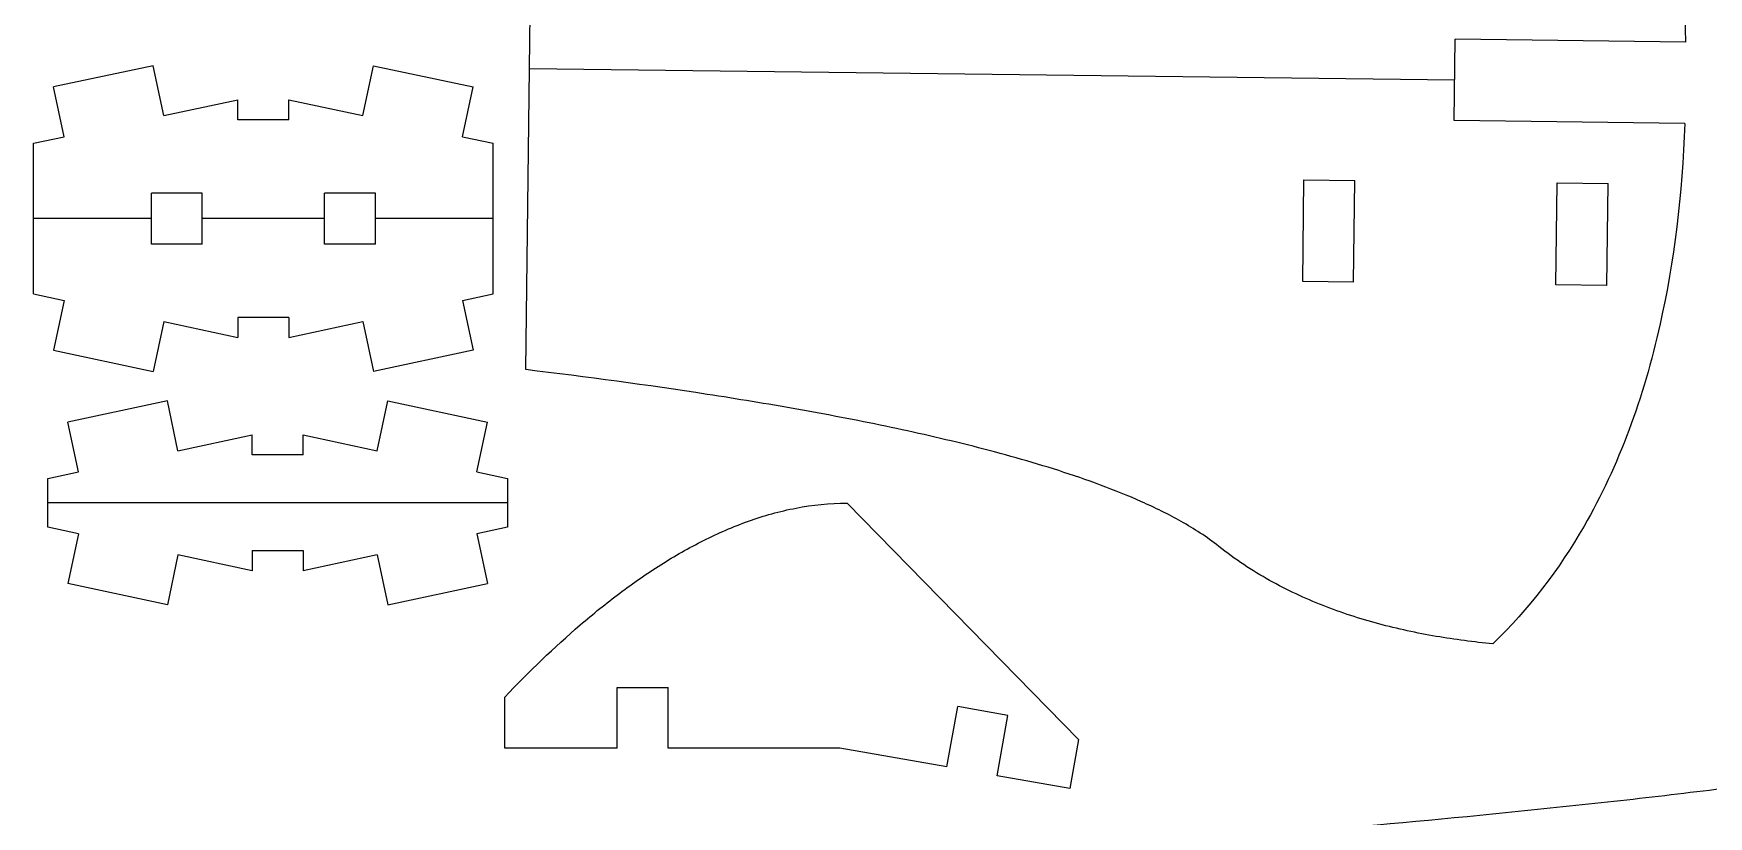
# Model space of a CAD drawing. Header units: inches. Extents: x -2.8 to 8.9, y -1.6 to 9.8.
# Drawn here: x -2.791 to 0.911, y 0.773 to 2.504 of the extents above; entities that cross this region are included whole.
import ezdxf

# ---------------------------------------------------------------- set-up
doc = ezdxf.new("R2010")
doc.units = ezdxf.units.IN
doc.header["$MEASUREMENT"] = 0
doc.layers.add('Capa 1', color=7, linetype='Continuous')

# ---------------------------------------------------------------- blocks, each defined once
blk = doc.blocks.new('block 273')
at = {"layer": 'Capa 1', "color": 7, "lineweight": 25, "true_color": 0xffffff}
blk.add_lwpolyline([(-272.33, 191.39), (-274.67, 180.39)], dxfattribs=at)
blk = doc.blocks.new('block 274')
at = {"layer": 'Capa 1', "color": 7, "lineweight": 25, "true_color": 0xffffff}
blk.add_lwpolyline([(-279.12, 192.83), (-279.12, 226.13)], dxfattribs=at)
blk = doc.blocks.new('block 276')
at = {"layer": 'Capa 1', "color": 7, "lineweight": 25, "true_color": 0xffffff}
blk.add_lwpolyline([(-275.99, 141.27), (-275.99, 152.07)], dxfattribs=at)
blk = doc.blocks.new('block 277')
at = {"layer": 'Capa 1', "color": 7, "lineweight": 25, "true_color": 0xffffff}
blk.add_lwpolyline([(-253.06, 203.86), (-253.06, 215.11)], dxfattribs=at)
blk = doc.blocks.new('block 280')
at = {"layer": 'Capa 1', "color": 7, "lineweight": 25, "true_color": 0xffffff}
blk.add_lwpolyline([(-269.2, 139.82), (-271.53, 128.82)], dxfattribs=at)
blk = doc.blocks.new('block 281')
at = {"layer": 'Capa 1', "color": 7, "lineweight": 25, "true_color": 0xffffff}
blk.add_lwpolyline([(-250.32, 186.71), (-252.66, 175.71)], dxfattribs=at)
blk = doc.blocks.new('block 282')
at = {"layer": 'Capa 1', "color": 7, "lineweight": 25, "true_color": 0xffffff}
blk.add_lwpolyline([(-269.2, 153.51), (-271.53, 164.51)], dxfattribs=at)
blk = doc.blocks.new('block 283')
at = {"layer": 'Capa 1', "color": 7, "lineweight": 25, "true_color": 0xffffff}
blk.add_lwpolyline([(-241.81, 203.86), (-241.81, 215.11)], dxfattribs=at)
blk = doc.blocks.new('block 286')
at = {"layer": 'Capa 1', "color": 7, "lineweight": 25, "true_color": 0xffffff}
blk.add_lwpolyline([(-247.19, 135.15), (-249.53, 124.14)], dxfattribs=at)
blk = doc.blocks.new('block 288')
at = {"layer": 'Capa 1', "color": 7, "lineweight": 25, "true_color": 0xffffff}
blk.add_lwpolyline([(-206.31, 232.26), (-203.97, 243.26)], dxfattribs=at)
blk = doc.blocks.new('block 289')
at = {"layer": 'Capa 1', "color": 7, "lineweight": 25, "true_color": 0xffffff}
blk.add_lwpolyline([(-272.33, 227.58), (-274.67, 238.58)], dxfattribs=at)
blk = doc.blocks.new('block 290')
at = {"layer": 'Capa 1', "color": 7, "lineweight": 25, "true_color": 0xffffff}
blk.add_lwpolyline([(-247.19, 158.19), (-249.53, 169.19)], dxfattribs=at)
blk = doc.blocks.new('block 292')
at = {"layer": 'Capa 1', "color": 7, "lineweight": 25, "true_color": 0xffffff}
blk.add_lwpolyline([(-214.81, 203.86), (-214.81, 215.11)], dxfattribs=at)
blk = doc.blocks.new('block 294')
at = {"layer": 'Capa 1', "color": 7, "lineweight": 25, "true_color": 0xffffff}
blk.add_lwpolyline([(-203.56, 203.86), (-203.56, 215.11)], dxfattribs=at)
blk = doc.blocks.new('block 297')
at = {"layer": 'Capa 1', "color": 7, "lineweight": 25, "true_color": 0xffffff}
blk.add_lwpolyline([(-203.17, 158.19), (-200.83, 169.19)], dxfattribs=at)
blk = doc.blocks.new('block 298')
at = {"layer": 'Capa 1', "color": 7, "lineweight": 25, "true_color": 0xffffff}
blk.add_lwpolyline([(-184.3, 227.58), (-181.96, 238.58)], dxfattribs=at)
blk = doc.blocks.new('block 301')
at = {"layer": 'Capa 1', "color": 7, "lineweight": 25, "true_color": 0xffffff}
blk.add_lwpolyline([(-250.32, 232.26), (-252.66, 243.26)], dxfattribs=at)
blk = doc.blocks.new('block 303')
at = {"layer": 'Capa 1', "color": 7, "lineweight": 25, "true_color": 0xffffff}
blk.add_lwpolyline([(-177.5, 192.83), (-177.5, 226.13)], dxfattribs=at)
blk = doc.blocks.new('block 305')
at = {"layer": 'Capa 1', "color": 7, "lineweight": 25, "true_color": 0xffffff}
blk.add_lwpolyline([(-174.98, 92.45), (-174.98, 103.7)], dxfattribs=at)
blk = doc.blocks.new('block 306')
at = {"layer": 'Capa 1', "color": 7, "lineweight": 25, "true_color": 0xffffff}
blk.add_lwpolyline([(-174.37, 152.07), (-174.37, 141.27)], dxfattribs=at)
blk = doc.blocks.new('block 307')
at = {"layer": 'Capa 1', "color": 7, "lineweight": 25, "true_color": 0xffffff}
blk.add_lwpolyline([(-170.32, 176.1), (-168.66, 309.29)], dxfattribs=at)
blk = doc.blocks.new('block 308')
at = {"layer": 'Capa 1', "color": 7, "lineweight": 25, "true_color": 0xffffff}
blk.add_lwpolyline([(-181.16, 153.51), (-178.82, 164.51)], dxfattribs=at)
blk = doc.blocks.new('block 309')
at = {"layer": 'Capa 1', "color": 7, "lineweight": 25, "true_color": 0xffffff}
blk.add_lwpolyline([(-203.17, 135.15), (-200.83, 124.14)], dxfattribs=at)
blk = doc.blocks.new('block 310')
at = {"layer": 'Capa 1', "color": 7, "lineweight": 25, "true_color": 0xffffff}
blk.add_lwpolyline([(-206.31, 186.71), (-203.97, 175.71)], dxfattribs=at)
blk = doc.blocks.new('block 311')
at = {"layer": 'Capa 1', "color": 7, "lineweight": 25, "true_color": 0xffffff}
blk.add_lwpolyline([(-181.16, 139.82), (-178.82, 128.82)], dxfattribs=at)
blk = doc.blocks.new('block 314')
at = {"layer": 'Capa 1', "color": 7, "lineweight": 25, "true_color": 0xffffff}
blk.add_lwpolyline([(-184.3, 191.39), (-181.96, 180.39)], dxfattribs=at)
blk = doc.blocks.new('block 325')
at = {"layer": 'Capa 1', "color": 7, "lineweight": 25, "true_color": 0xffffff}
blk.add_lwpolyline([(-48.17, 94.32), (-50.08, 83.49)], dxfattribs=at)
blk = doc.blocks.new('block 329')
at = {"layer": 'Capa 1', "color": 7, "lineweight": 25, "true_color": 0xffffff}
blk.add_lwpolyline([(-99.29, 146.6), (-48.17, 94.32)], dxfattribs=at)
blk = doc.blocks.new('block 334')
at = {"layer": 'Capa 1', "color": 7, "lineweight": 25, "true_color": 0xffffff}
blk.add_lwpolyline([(-249.53, 124.14), (-271.53, 128.82)], dxfattribs=at)
blk = doc.blocks.new('block 335')
at = {"layer": 'Capa 1', "color": 7, "lineweight": 25, "true_color": 0xffffff}
blk.add_lwpolyline([(-269.2, 139.82), (-275.99, 141.27)], dxfattribs=at)
blk = doc.blocks.new('block 336')
at = {"layer": 'Capa 1', "color": 7, "lineweight": 25, "true_color": 0xffffff}
blk.add_lwpolyline([(34.86, 231.14), (35.09, 249.14)], dxfattribs=at)
blk = doc.blocks.new('block 342')
at = {"layer": 'Capa 1', "color": 7, "lineweight": 25, "true_color": 0xffffff}
blk.add_lwpolyline([(-181.16, 153.51), (-174.37, 152.07)], dxfattribs=at)
blk = doc.blocks.new('block 343')
at = {"layer": 'Capa 1', "color": 7, "lineweight": 25, "true_color": 0xffffff}
blk.add_lwpolyline([(-274.67, 180.39), (-252.66, 175.71)], dxfattribs=at)
blk = doc.blocks.new('block 348')
at = {"layer": 'Capa 1', "color": 7, "lineweight": 25, "true_color": 0xffffff}
blk.add_lwpolyline([(-200.83, 169.19), (-178.82, 164.51)], dxfattribs=at)
blk = doc.blocks.new('block 349')
at = {"layer": 'Capa 1', "color": 7, "lineweight": 25, "true_color": 0xffffff}
blk.add_lwpolyline([(-279.12, 192.83), (-272.33, 191.39)], dxfattribs=at)
blk = doc.blocks.new('block 353')
at = {"layer": 'Capa 1', "color": 7, "lineweight": 25, "true_color": 0xffffff}
blk.add_lwpolyline([(-174.37, 146.67), (-275.99, 146.67)], dxfattribs=at)
blk = doc.blocks.new('block 359')
at = {"layer": 'Capa 1', "color": 7, "lineweight": 25, "true_color": 0xffffff}
blk.add_lwpolyline([(-200.83, 124.14), (-178.82, 128.82)], dxfattribs=at)
blk = doc.blocks.new('block 360')
at = {"layer": 'Capa 1', "color": 7, "lineweight": 25, "true_color": 0xffffff}
blk.add_lwpolyline([(-174.37, 141.27), (-181.16, 139.82)], dxfattribs=at)
blk = doc.blocks.new('block 365')
at = {"layer": 'Capa 1', "color": 7, "lineweight": 25, "true_color": 0xffffff}
blk.add_lwpolyline([(-184.3, 227.58), (-177.5, 226.13)], dxfattribs=at)
blk = doc.blocks.new('block 367')
at = {"layer": 'Capa 1', "color": 7, "lineweight": 25, "true_color": 0xffffff}
blk.add_lwpolyline([(-203.97, 243.26), (-181.96, 238.58)], dxfattribs=at)
blk = doc.blocks.new('block 369')
at = {"layer": 'Capa 1', "color": 7, "lineweight": 25, "true_color": 0xffffff}
blk.add_lwpolyline([(-275.99, 152.07), (-269.2, 153.51)], dxfattribs=at)
blk = doc.blocks.new('block 370')
at = {"layer": 'Capa 1', "color": 7, "lineweight": 25, "true_color": 0xffffff}
blk.add_lwpolyline([(-203.56, 203.86), (-214.81, 203.86)], dxfattribs=at)
blk = doc.blocks.new('block 371')
at = {"layer": 'Capa 1', "color": 7, "lineweight": 25, "true_color": 0xffffff}
blk.add_lwpolyline([(-241.81, 203.86), (-253.06, 203.86)], dxfattribs=at)
blk = doc.blocks.new('block 372')
at = {"layer": 'Capa 1', "color": 7, "lineweight": 25, "true_color": 0xffffff}
blk.add_lwpolyline([(-177.5, 209.48), (-203.56, 209.48)], dxfattribs=at)
blk = doc.blocks.new('block 373')
at = {"layer": 'Capa 1', "color": 7, "lineweight": 25, "true_color": 0xffffff}
blk.add_lwpolyline([(-214.81, 209.48), (-241.81, 209.48)], dxfattribs=at)
blk = doc.blocks.new('block 374')
at = {"layer": 'Capa 1', "color": 7, "lineweight": 25, "true_color": 0xffffff}
blk.add_lwpolyline([(-253.06, 209.48), (-279.12, 209.48)], dxfattribs=at)
blk = doc.blocks.new('block 375')
at = {"layer": 'Capa 1', "color": 7, "lineweight": 25, "true_color": 0xffffff}
blk.add_lwpolyline([(-203.56, 215.11), (-214.81, 215.11)], dxfattribs=at)
blk = doc.blocks.new('block 376')
at = {"layer": 'Capa 1', "color": 7, "lineweight": 25, "true_color": 0xffffff}
blk.add_lwpolyline([(-241.81, 215.11), (-253.06, 215.11)], dxfattribs=at)
blk = doc.blocks.new('block 381')
at = {"layer": 'Capa 1', "color": 7, "lineweight": 25, "true_color": 0xffffff}
blk.add_lwpolyline([(-181.96, 180.39), (-203.97, 175.71)], dxfattribs=at)
blk = doc.blocks.new('block 382')
at = {"layer": 'Capa 1', "color": 7, "lineweight": 25, "true_color": 0xffffff}
blk.add_lwpolyline([(-249.53, 169.19), (-271.53, 164.51)], dxfattribs=at)
blk = doc.blocks.new('block 383')
at = {"layer": 'Capa 1', "color": 7, "lineweight": 25, "true_color": 0xffffff}
blk.add_lwpolyline([(-184.3, 191.39), (-177.5, 192.83)], dxfattribs=at)
blk = doc.blocks.new('block 384')
at = {"layer": 'Capa 1', "color": 7, "lineweight": 25, "true_color": 0xffffff}
blk.add_lwpolyline([(85.86, 230.51), (34.86, 231.14)], dxfattribs=at)
blk = doc.blocks.new('block 385')
at = {"layer": 'Capa 1', "color": 7, "lineweight": 25, "true_color": 0xffffff}
blk.add_lwpolyline([(-169.49, 242.69), (34.98, 240.14)], dxfattribs=at)
blk = doc.blocks.new('block 386')
at = {"layer": 'Capa 1', "color": 7, "lineweight": 25, "true_color": 0xffffff}
blk.add_lwpolyline([(86.08, 248.5), (35.09, 249.14)], dxfattribs=at)
blk = doc.blocks.new('block 400')
at = {"layer": 'Capa 1', "color": 7, "lineweight": 25, "true_color": 0xffffff}
blk.add_lwpolyline([(-279.12, 226.13), (-272.33, 227.58)], dxfattribs=at)
blk = doc.blocks.new('block 402')
at = {"layer": 'Capa 1', "color": 7, "lineweight": 25, "true_color": 0xffffff}
blk.add_lwpolyline([(-252.66, 243.26), (-274.67, 238.58)], dxfattribs=at)
blk = doc.blocks.new('block 565')
at = {"layer": 'Capa 1', "color": 7, "lineweight": 25, "true_color": 0xffffff}
blk.add_open_spline([(-174.98, 103.7), (-169.57, 109.38), (-164.03, 114.73), (-158.3, 119.66), (-155.43, 122.12), (-152.52, 124.47), (-149.56, 126.7), (-146.59, 128.92), (-143.57, 131.02), (-140.49, 132.97), (-137.41, 134.92), (-134.26, 136.72), (-131.03, 138.34), (-127.81, 139.96), (-124.5, 141.4), (-121.1, 142.61), (-117.7, 143.82), (-114.2, 144.81), (-110.58, 145.5), (-106.96, 146.19), (-103.21, 146.6), (-99.29, 146.6)], degree=3, knots=[0, 0, 0, 0, 1, 1, 1, 2, 2, 2, 3, 3, 3, 4, 4, 4, 5, 5, 5, 6, 6, 6, 7, 7, 7, 7], dxfattribs=at)
blk = doc.blocks.new('block 566')
at = {"layer": 'Capa 1', "color": 7, "lineweight": 25, "true_color": 0xffffff}
blk.add_open_spline([(86.08, 248.5), (85.85, 264.21), (84.44, 279.06), (81.71, 292.93), (78.47, 309.43), (73.35, 324.55), (66.01, 338.04), (60.73, 347.77), (54.29, 356.64), (46.52, 364.55)], degree=3, knots=[0, 0, 0, 0, 1, 1, 1, 2, 2, 2, 3, 3, 3, 3], dxfattribs=at)
blk = doc.blocks.new('block 569')
at = {"layer": 'Capa 1', "color": 7, "lineweight": 25, "true_color": 0xffffff}
blk.add_open_spline([(85.86, 230.51), (85.23, 214.81), (83.46, 200), (80.38, 186.2), (76.73, 169.79), (71.23, 154.8), (63.56, 141.5), (58.04, 131.91), (51.38, 123.19), (43.42, 115.49)], degree=3, knots=[0, 0, 0, 0, 1, 1, 1, 2, 2, 2, 3, 3, 3, 3], dxfattribs=at)
blk = doc.blocks.new('block 570')
at = {"layer": 'Capa 1', "color": 7, "lineweight": 25, "true_color": 0xffffff}
blk.add_open_spline([(43.42, 115.49), (39.19, 115.89), (35.02, 116.44), (30.89, 117.14), (26.6, 117.88), (22.37, 118.79), (18.2, 119.91), (14.02, 121.04), (9.92, 122.36), (5.89, 123.95), (1.86, 125.53), (-2.09, 127.37), (-5.94, 129.52), (-9.79, 131.68), (-13.54, 134.15), (-17.17, 137.04)], degree=3, knots=[0, 0, 0, 0, 1, 1, 1, 2, 2, 2, 3, 3, 3, 4, 4, 4, 5, 5, 5, 5], dxfattribs=at)
blk = doc.blocks.new('block 571')
at = {"layer": 'Capa 1', "color": 7, "lineweight": 25, "true_color": 0xffffff}
blk.add_open_spline([(-17.17, 137.04), (-18.49, 138.09), (-19.85, 139.06), (-21.24, 139.97), (-22.62, 140.88), (-24.03, 141.73), (-25.46, 142.53), (-28.32, 144.14), (-31.25, 145.58), (-34.23, 146.9), (-37.2, 148.23), (-40.23, 149.44), (-43.28, 150.58), (-46.34, 151.71), (-49.43, 152.77), (-52.54, 153.77), (-58.77, 155.77), (-65.09, 157.53), (-71.48, 159.15), (-77.86, 160.76), (-84.31, 162.23), (-90.81, 163.59), (-97.3, 164.94), (-103.84, 166.19), (-110.41, 167.36), (-116.99, 168.53), (-123.59, 169.62), (-130.23, 170.64), (-143.5, 172.69), (-156.87, 174.48), (-170.32, 176.1)], degree=3, knots=[0, 0, 0, 0, 1, 1, 1, 2, 2, 2, 3, 3, 3, 4, 4, 4, 5, 5, 5, 6, 6, 6, 7, 7, 7, 8, 8, 8, 9, 9, 9, 10, 10, 10, 10], dxfattribs=at)
blk = doc.blocks.new('block 572')
at = {"layer": 'Capa 1', "color": 7, "lineweight": 25, "true_color": 0xffffff}
blk.add_open_spline([(-139.37, 64.46), (-124.04, 65.31), (-108.73, 66.22), (-93.45, 67.18), (-78.16, 68.15), (-62.9, 69.17), (-47.66, 70.27), (-32.42, 71.37), (-17.21, 72.54), (-2.04, 73.8), (13.14, 75.06), (28.27, 76.42), (43.36, 77.91), (50.91, 78.66), (58.44, 79.44), (65.96, 80.25), (73.47, 81.07), (80.98, 81.93), (88.46, 82.84), (95.94, 83.74), (103.41, 84.7), (110.85, 85.72), (118.29, 86.74), (125.71, 87.82), (133.1, 88.99), (140.48, 90.16), (147.83, 91.42), (155.14, 92.8), (158.79, 93.49), (162.43, 94.21), (166.06, 94.97), (169.68, 95.73), (173.3, 96.54), (176.89, 97.39), (180.48, 98.25), (184.05, 99.16), (187.59, 100.14), (191.13, 101.13), (194.65, 102.19), (198.12, 103.37), (201.59, 104.54), (205.01, 105.83), (208.36, 107.35), (210.03, 108.11), (211.68, 108.92), (213.29, 109.83), (214.91, 110.73), (216.49, 111.73), (218.01, 112.91)], degree=3, knots=[0, 0, 0, 0, 1, 1, 1, 2, 2, 2, 3, 3, 3, 4, 4, 4, 5, 5, 5, 6, 6, 6, 7, 7, 7, 8, 8, 8, 9, 9, 9, 10, 10, 10, 11, 11, 11, 12, 12, 12, 13, 13, 13, 14, 14, 14, 15, 15, 15, 16, 16, 16, 16], dxfattribs=at)
blk = doc.blocks.new('block 2')
at = {"layer": 'Capa 1'}
for name in ['block 566', 'block 307', 'block 336', 'block 386', 'block 402', 'block 301', 'block 288', 'block 367', 'block 385', 'block 289', 'block 298', 'block 384', 'block 569', 'block 400', 'block 274', 'block 365', 'block 303', 'block 277', 'block 376', 'block 283', 'block 292', 'block 375', 'block 294', 'block 374', 'block 373', 'block 372', 'block 371', 'block 370', 'block 349', 'block 383', 'block 273', 'block 314', 'block 281', 'block 310', 'block 343', 'block 381', 'block 571', 'block 382', 'block 290', 'block 297', 'block 348', 'block 282', 'block 308', 'block 369', 'block 276', 'block 342', 'block 306', 'block 353', 'block 565', 'block 329', 'block 335', 'block 360', 'block 280', 'block 311', 'block 570', 'block 286', 'block 309', 'block 334', 'block 359', 'block 572', 'block 305', 'block 325']:
    blk.add_blockref(name, (0, 0), dxfattribs=at)
blk = doc.blocks.new('block 960')
at = {"layer": 'Capa 1', "color": 7, "lineweight": 25, "true_color": 0xffffff}
blk.add_lwpolyline([(-233.94, 187.66), (-233.94, 183.23)], dxfattribs=at)
blk = doc.blocks.new('block 961')
at = {"layer": 'Capa 1', "color": 7, "lineweight": 25, "true_color": 0xffffff}
blk.add_lwpolyline([(-233.94, 231.31), (-233.94, 235.74)], dxfattribs=at)
blk = doc.blocks.new('block 963')
at = {"layer": 'Capa 1', "color": 7, "lineweight": 25, "true_color": 0xffffff}
blk.add_lwpolyline([(-230.8, 136.09), (-230.8, 131.66)], dxfattribs=at)
blk = doc.blocks.new('block 964')
at = {"layer": 'Capa 1', "color": 7, "lineweight": 25, "true_color": 0xffffff}
blk.add_lwpolyline([(-230.8, 157.24), (-230.8, 161.67)], dxfattribs=at)
blk = doc.blocks.new('block 966')
at = {"layer": 'Capa 1', "color": 7, "lineweight": 25, "true_color": 0xffffff}
blk.add_lwpolyline([(-222.69, 187.66), (-222.69, 183.23)], dxfattribs=at)
blk = doc.blocks.new('block 967')
at = {"layer": 'Capa 1', "color": 7, "lineweight": 25, "true_color": 0xffffff}
blk.add_lwpolyline([(-222.69, 231.31), (-222.69, 235.74)], dxfattribs=at)
blk = doc.blocks.new('block 969')
at = {"layer": 'Capa 1', "color": 7, "lineweight": 25, "true_color": 0xffffff}
blk.add_lwpolyline([(-219.55, 136.09), (-219.55, 131.66)], dxfattribs=at)
blk = doc.blocks.new('block 970')
at = {"layer": 'Capa 1', "color": 7, "lineweight": 25, "true_color": 0xffffff}
blk.add_lwpolyline([(-219.55, 157.24), (-219.55, 161.67)], dxfattribs=at)
blk = doc.blocks.new('block 973')
at = {"layer": 'Capa 1', "color": 7, "lineweight": 25, "true_color": 0xffffff}
blk.add_lwpolyline([(-150.14, 92.45), (-150.14, 105.82)], dxfattribs=at)
blk = doc.blocks.new('block 976')
at = {"layer": 'Capa 1', "color": 7, "lineweight": 25, "true_color": 0xffffff}
blk.add_lwpolyline([(-138.89, 92.45), (-138.89, 105.82)], dxfattribs=at)
blk = doc.blocks.new('block 979')
at = {"layer": 'Capa 1', "color": 7, "lineweight": 25, "true_color": 0xffffff}
blk.add_lwpolyline([(-77.23, 88.28), (-74.87, 101.64)], dxfattribs=at)
blk = doc.blocks.new('block 980')
at = {"layer": 'Capa 1', "color": 7, "lineweight": 25, "true_color": 0xffffff}
blk.add_lwpolyline([(-66.15, 86.32), (-63.8, 99.68)], dxfattribs=at)
blk = doc.blocks.new('block 983')
at = {"layer": 'Capa 1', "color": 7, "lineweight": 25, "true_color": 0xffffff}
blk.add_lwpolyline([(1.39, 195.56), (1.67, 218.05)], dxfattribs=at)
blk = doc.blocks.new('block 985')
at = {"layer": 'Capa 1', "color": 7, "lineweight": 25, "true_color": 0xffffff}
blk.add_lwpolyline([(12.64, 195.42), (12.92, 217.92)], dxfattribs=at)
blk = doc.blocks.new('block 987')
at = {"layer": 'Capa 1', "color": 7, "lineweight": 25, "true_color": 0xffffff}
blk.add_lwpolyline([(-50.08, 83.49), (-66.15, 86.32)], dxfattribs=at)
blk = doc.blocks.new('block 988')
at = {"layer": 'Capa 1', "color": 7, "lineweight": 25, "true_color": 0xffffff}
blk.add_lwpolyline([(-77.23, 88.28), (-100.9, 92.45)], dxfattribs=at)
blk = doc.blocks.new('block 989')
at = {"layer": 'Capa 1', "color": 7, "lineweight": 25, "true_color": 0xffffff}
blk.add_lwpolyline([(-63.8, 99.68), (-74.87, 101.64)], dxfattribs=at)
blk = doc.blocks.new('block 990')
at = {"layer": 'Capa 1', "color": 7, "lineweight": 25, "true_color": 0xffffff}
blk.add_lwpolyline([(-230.8, 131.66), (-247.19, 135.15)], dxfattribs=at)
blk = doc.blocks.new('block 994')
at = {"layer": 'Capa 1', "color": 7, "lineweight": 25, "true_color": 0xffffff}
blk.add_lwpolyline([(-100.9, 92.45), (-138.89, 92.45)], dxfattribs=at)
blk = doc.blocks.new('block 995')
at = {"layer": 'Capa 1', "color": 7, "lineweight": 25, "true_color": 0xffffff}
blk.add_lwpolyline([(-150.14, 92.45), (-174.98, 92.45)], dxfattribs=at)
blk = doc.blocks.new('block 996')
at = {"layer": 'Capa 1', "color": 7, "lineweight": 25, "true_color": 0xffffff}
blk.add_lwpolyline([(-150.14, 105.82), (-138.89, 105.82)], dxfattribs=at)
blk = doc.blocks.new('block 997')
at = {"layer": 'Capa 1', "color": 7, "lineweight": 25, "true_color": 0xffffff}
blk.add_lwpolyline([(-219.55, 161.67), (-203.17, 158.19)], dxfattribs=at)
blk = doc.blocks.new('block 998')
at = {"layer": 'Capa 1', "color": 7, "lineweight": 25, "true_color": 0xffffff}
blk.add_lwpolyline([(57.36, 194.86), (57.64, 217.36)], dxfattribs=at)
blk = doc.blocks.new('block 1000')
at = {"layer": 'Capa 1', "color": 7, "lineweight": 25, "true_color": 0xffffff}
blk.add_lwpolyline([(68.61, 194.72), (68.89, 217.22)], dxfattribs=at)
blk = doc.blocks.new('block 1002')
at = {"layer": 'Capa 1', "color": 7, "lineweight": 25, "true_color": 0xffffff}
blk.add_lwpolyline([(-230.8, 136.09), (-219.55, 136.09)], dxfattribs=at)
blk = doc.blocks.new('block 1003')
at = {"layer": 'Capa 1', "color": 7, "lineweight": 25, "true_color": 0xffffff}
blk.add_lwpolyline([(-250.32, 186.71), (-233.94, 183.23)], dxfattribs=at)
blk = doc.blocks.new('block 1007')
at = {"layer": 'Capa 1', "color": 7, "lineweight": 25, "true_color": 0xffffff}
blk.add_lwpolyline([(-219.55, 157.24), (-230.8, 157.24)], dxfattribs=at)
blk = doc.blocks.new('block 1012')
at = {"layer": 'Capa 1', "color": 7, "lineweight": 25, "true_color": 0xffffff}
blk.add_lwpolyline([(-203.17, 135.15), (-219.55, 131.66)], dxfattribs=at)
blk = doc.blocks.new('block 1013')
at = {"layer": 'Capa 1', "color": 7, "lineweight": 25, "true_color": 0xffffff}
blk.add_lwpolyline([(-222.69, 187.66), (-233.94, 187.66)], dxfattribs=at)
blk = doc.blocks.new('block 1014')
at = {"layer": 'Capa 1', "color": 7, "lineweight": 25, "true_color": 0xffffff}
blk.add_lwpolyline([(68.61, 194.72), (57.36, 194.86)], dxfattribs=at)
blk = doc.blocks.new('block 1015')
at = {"layer": 'Capa 1', "color": 7, "lineweight": 25, "true_color": 0xffffff}
blk.add_lwpolyline([(12.64, 195.42), (1.39, 195.56)], dxfattribs=at)
blk = doc.blocks.new('block 1016')
at = {"layer": 'Capa 1', "color": 7, "lineweight": 25, "true_color": 0xffffff}
blk.add_lwpolyline([(-222.69, 235.74), (-206.31, 232.26)], dxfattribs=at)
blk = doc.blocks.new('block 1018')
at = {"layer": 'Capa 1', "color": 7, "lineweight": 25, "true_color": 0xffffff}
blk.add_lwpolyline([(-247.19, 158.19), (-230.8, 161.67)], dxfattribs=at)
blk = doc.blocks.new('block 1019')
at = {"layer": 'Capa 1', "color": 7, "lineweight": 25, "true_color": 0xffffff}
blk.add_lwpolyline([(1.67, 218.05), (12.92, 217.92)], dxfattribs=at)
blk = doc.blocks.new('block 1020')
at = {"layer": 'Capa 1', "color": 7, "lineweight": 25, "true_color": 0xffffff}
blk.add_lwpolyline([(57.64, 217.36), (68.89, 217.22)], dxfattribs=at)
blk = doc.blocks.new('block 1021')
at = {"layer": 'Capa 1', "color": 7, "lineweight": 25, "true_color": 0xffffff}
blk.add_lwpolyline([(-222.69, 183.23), (-206.31, 186.71)], dxfattribs=at)
blk = doc.blocks.new('block 1022')
at = {"layer": 'Capa 1', "color": 7, "lineweight": 25, "true_color": 0xffffff}
blk.add_lwpolyline([(-222.69, 231.31), (-233.94, 231.31)], dxfattribs=at)
blk = doc.blocks.new('block 1031')
at = {"layer": 'Capa 1', "color": 7, "lineweight": 25, "true_color": 0xffffff}
blk.add_lwpolyline([(-250.32, 232.26), (-233.94, 235.74)], dxfattribs=at)
blk = doc.blocks.new('block 577')
at = {"layer": 'Capa 1'}
for name in ['block 1031', 'block 961', 'block 967', 'block 1016', 'block 1022', 'block 983', 'block 1019', 'block 985', 'block 998', 'block 1020', 'block 1000', 'block 1015', 'block 1014', 'block 1003', 'block 960', 'block 1013', 'block 966', 'block 1021', 'block 1018', 'block 964', 'block 970', 'block 997', 'block 1007', 'block 990', 'block 963', 'block 1002', 'block 969', 'block 1012', 'block 973', 'block 996', 'block 976', 'block 979', 'block 989', 'block 980', 'block 995', 'block 994', 'block 988', 'block 987']:
    blk.add_blockref(name, (0, 0), dxfattribs=at)

msp = doc.modelspace()

# ---------------------------------------------------------------- block references
at = {"layer": 'Capa 1', "xscale": 0.01, "yscale": 0.01, "zscale": 0.01}
for name in ['block 2', 'block 577']:
    msp.add_blockref(name, (0, 0), dxfattribs=at)

doc.saveas('drawing.dxf')
